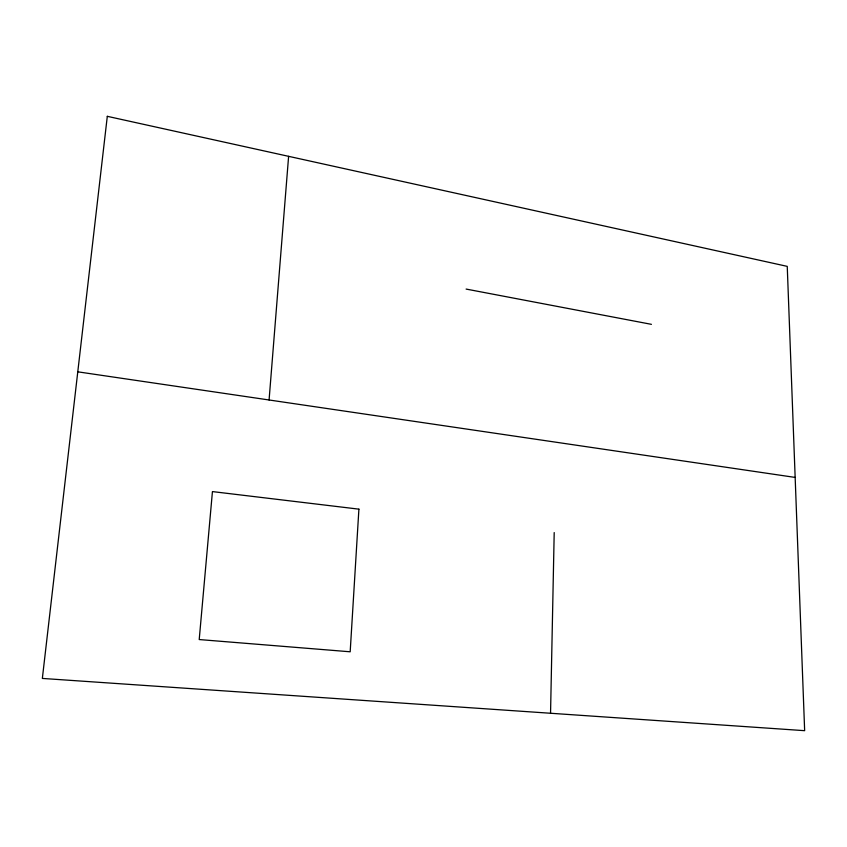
<?xml version="1.0" encoding="UTF-8"?>
<svg xmlns="http://www.w3.org/2000/svg" width="847" height="847" viewBox="0 0 847 847"><rect width="100%" height="100%" fill="white"/><g stroke="black" fill="none" stroke-linecap="round" stroke-linejoin="round"><path stroke-width="1.27" d="M550.55 713.259L554.203 532.572M269.081 399.985L288.615 156.335M77.776 371.822L795.153 477.422M466.115 289.071L651.428 324.337M358.906 509.153L350.182 651.788L199.214 639.549L212.438 491.588L358.906 509.153M107.304 116.325L42.35 678.426L804.65 730.675L787.244 266.371L107.304 116.325"/></g></svg>
